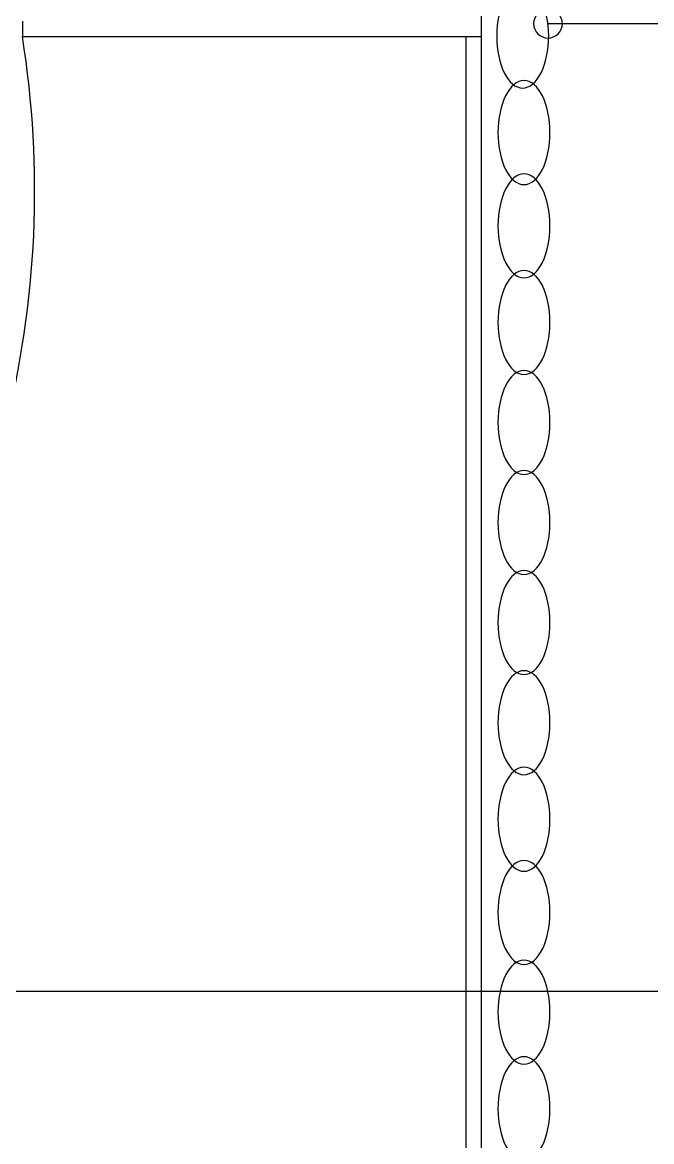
# Model space of a CAD drawing. Header units: millimetres. Extents: x 1145859089 to 1147511753, y -1047484727 to -1047247487.
# Drawn here: x 1146337674 to 1146345903, y -1047441020 to -1047426385 of the extents above; entities that cross this region are included whole.
import ezdxf
from ezdxf.xclip import XClip

# ---------------------------------------------------------------- set-up
doc = ezdxf.new("R2010")
doc.units = ezdxf.units.MM
doc.header["$LTSCALE"] = 100
doc.header["$MEASUREMENT"] = 0
doc.header["$XCLIPFRAME"] = 2
doc.layers.get('0').update_dxf_attribs({"linetype": 'CONTINUOUS'})
doc.layers.add('XREF', color=135, linetype='CONTINUOUS')
doc.layers.add('단지배치도$0$W240910', color=135, linetype='CONTINUOUS')

# ---------------------------------------------------------------- blocks, each defined once
blk = doc.blocks.new('단지배치도$0$zw$9902')
at = {"layer": '단지배치도$0$W240910'}
for p, q in [((75000, -47200), (75000, -71700)), ((69000, -55000), (69000, -55200)), ((75874, -55032), (99517, -55032)), ((69000, -55200), (74800, -55200)), ((69000, -55200), (75000, -55200)), ((74800, -55200, 1673713), (74800, -71500, 1673713))]:
    blk.add_line(p, q, dxfattribs=at)
at = {"layer": '단지배치도$0$W240910', "ltscale": 5}
blk.add_line((67000, -67682), (99517, -67682), dxfattribs=at)
at = {"layer": '단지배치도$0$W240910'}
for centre, radius, start, end in [((75874, -55032), 188, 0, 180), ((75874, -55032), 188, 180, 0), ((56404, -57220, 0), 12757, 322.5073, 9.1101)]:
    blk.add_arc(centre, radius, start, end, dxfattribs=at)
at = {"layer": '단지배치도$0$W240910', "extrusion": (0, 0, -1)}
for centre in [(75543, -55194), (75560, -56457, 1673713), (75560, -57676, 1673713), (75560, -58939, 1673713), (75560, -60247, 1673713), (75560, -61556, 1673713), (75560, -62864, 1673713), (75560, -64173, 1673713), (75560, -65436, 1673713), (75560, -66654, 1673713), (75560, -67957, 1673713), (75560, -69221, 1673713)]:
    blk.add_ellipse(centre, major_axis=(0, 680), ratio=0.5, dxfattribs=at)
blk = doc.blocks.new('단지배치도')
blk.add_blockref('단지배치도$0$zw$9902', (141034, 142437))

msp = doc.modelspace()

# ---------------------------------------------------------------- block references
at = {"layer": 'XREF'}
ref = msp.add_blockref('단지배치도', (1146127639.433663, -1047513806.462535), dxfattribs=at)
XClip(ref).set_block_clipping_path([(72982.4064819524, 34919.7593965298), (360382.4067475507, 255319.7593436697)])

doc.saveas('drawing.dxf')
